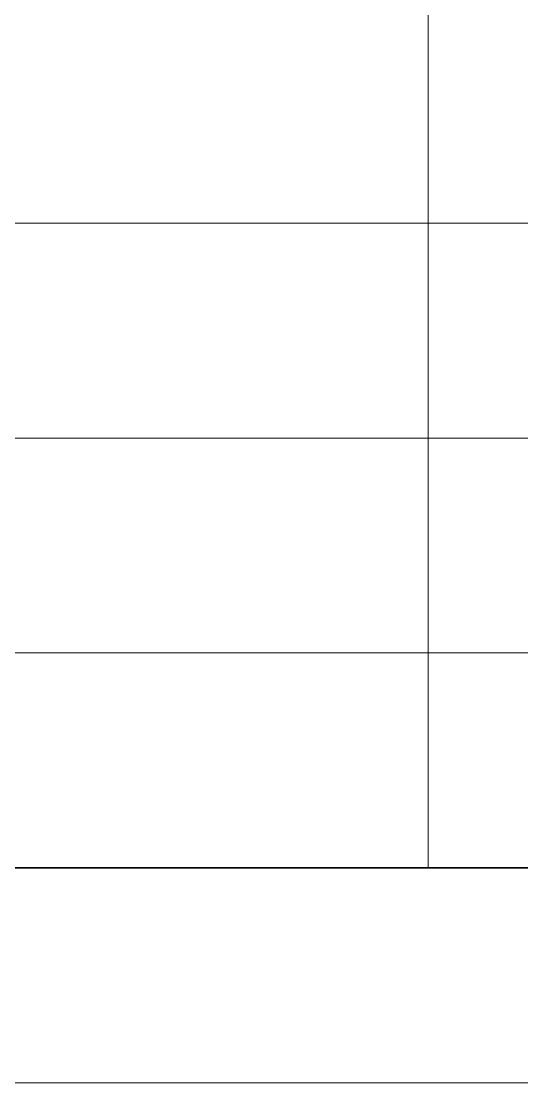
# Model space of a CAD drawing. Header units: millimetres. Extents: x -894 to 2281, y 379 to 1725.
# Drawn here: x -671.7 to -619.4, y 378.7 to 489.7 of the extents above; entities that cross this region are included whole.
import ezdxf

# ---------------------------------------------------------------- set-up
doc = ezdxf.new("R2010")
doc.units = ezdxf.units.MM
doc.layers.add('layer 1', color=7, linetype='Continuous')

msp = doc.modelspace()

# ---------------------------------------------------------------- linework, layer by layer
at = {"layer": 'layer 1', "color": 1, "lineweight": 9}
for points in [[(-629.171, 491.02), (-629.171, 491.02), (-629.171, 401.164), (-629.171, 401.164)], [(-629.171, 486.503), (-629.171, 486.503), (-629.171, 486.503), (-629.171, 486.503)], [(-484.589, 468.556), (-484.589, 468.556), (-773.752, 468.556), (-773.752, 468.556)], [(-484.589, 446.092), (-484.589, 446.092), (-773.752, 446.092), (-773.752, 446.092)], [(-195.427, 423.628), (-195.427, 423.628), (-773.752, 423.628), (-773.752, 423.628)], [(-894.236, 378.7), (-894.236, 378.7), (117.832, 378.7), (117.832, 378.7)]]:
    msp.add_open_spline(points, degree=3, dxfattribs=at)
at = {"layer": 'layer 1', "lineweight": 9}
msp.add_open_spline([(-773.752, 401.164), (-773.752, 401.164), (93.735, 401.164), (93.735, 401.164)], degree=3, dxfattribs=at)
at = {"layer": 'layer 1', "lineweight": 35}
msp.add_open_spline([(-773.752, 401.164), (-773.752, 401.164), (93.735, 401.164), (93.735, 401.164)], degree=3, dxfattribs=at)

doc.saveas('drawing.dxf')
